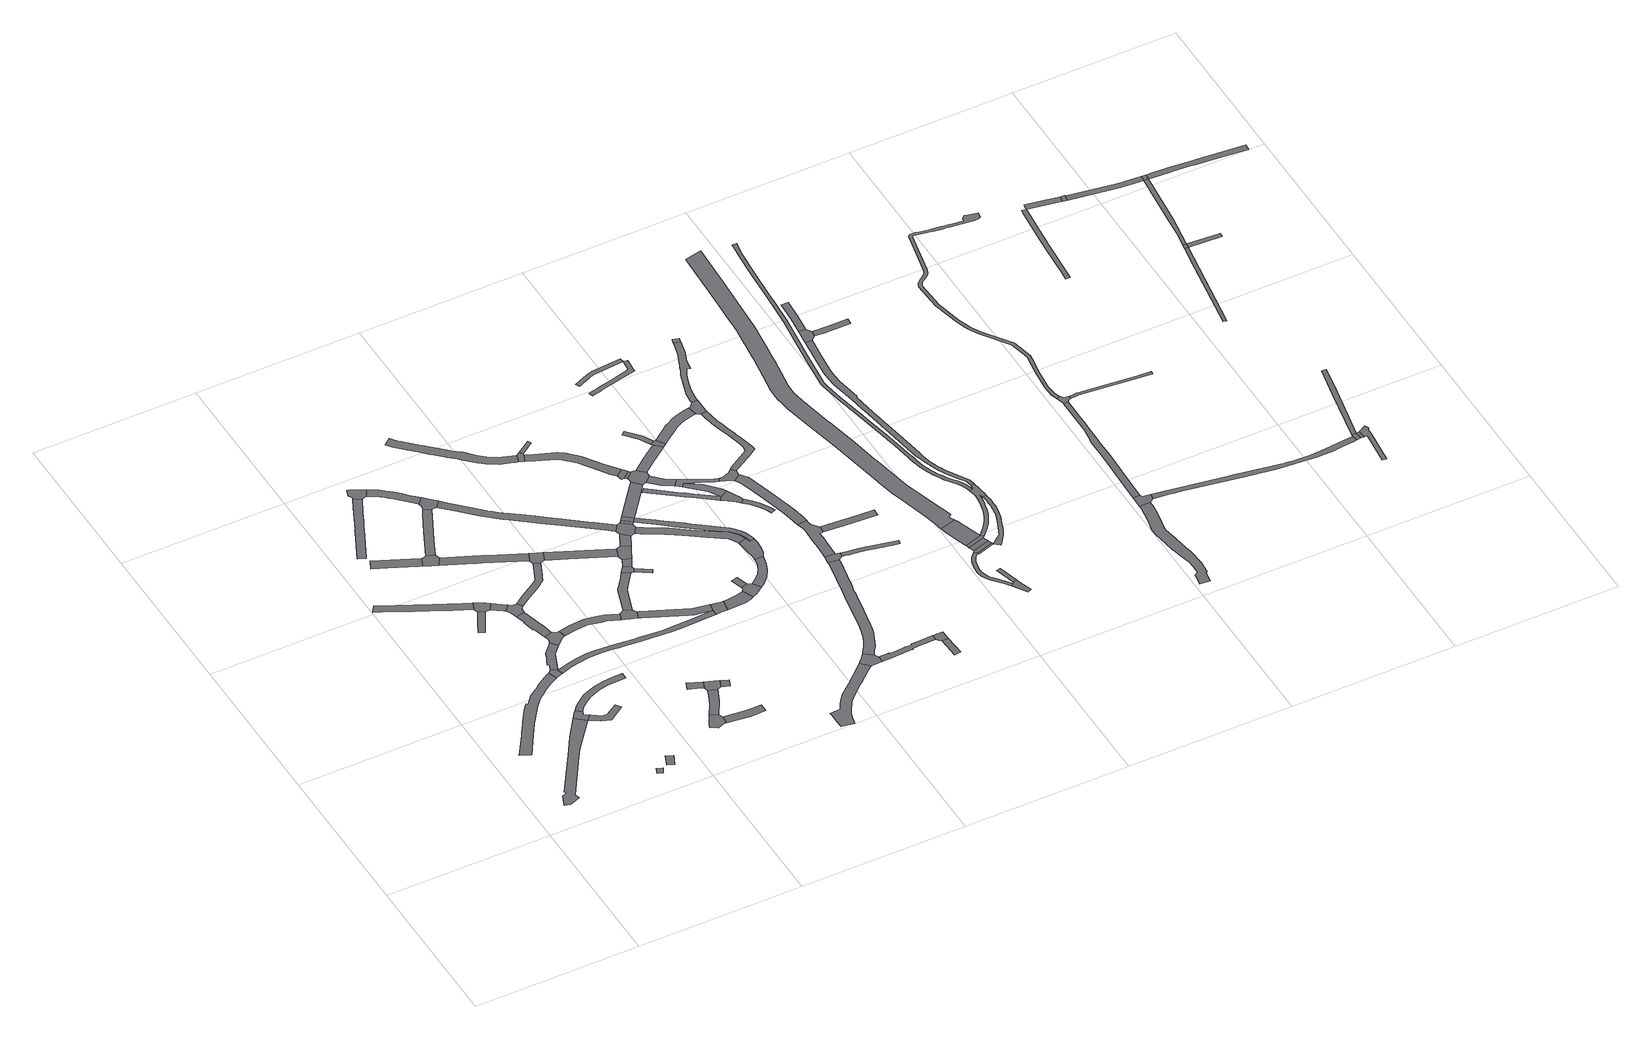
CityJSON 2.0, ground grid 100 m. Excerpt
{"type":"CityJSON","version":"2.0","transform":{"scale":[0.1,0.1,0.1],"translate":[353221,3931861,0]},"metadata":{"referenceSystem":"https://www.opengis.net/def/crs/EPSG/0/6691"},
"CityObjects":{
"road1":{"type":"Road","attributes":{"RoadStructureAttribute.sectionType":"1"},"geometry":[{"type":"MultiSurface","lod":"1","boundaries":[[[0,1,2,3,4,5,6,7,8,9,10,11,12,13,14]]]}]},
"road2":{"type":"Road","attributes":{"RoadStructureAttribute.sectionType":"1"},"geometry":[{"type":"MultiSurface","lod":"1","boundaries":[[[15,16,17,18,19,20,21,22,23,24,25,26,27,28,29,30,31,32,33,34,35,36,37,38,39,40,41,42,43]]]}]},
"road3":{"type":"Road","geometry":[{"type":"MultiSurface","lod":"1","boundaries":[[[44,45,46,47,48]]]}]},
"road4":{"type":"Road","geometry":[{"type":"MultiSurface","lod":"1","boundaries":[[[49,50,51,52,0,14,53]]]}]},
"road5":{"type":"Road","attributes":{"RoadStructureAttribute.sectionType":"1"},"geometry":[{"type":"MultiSurface","lod":"1","boundaries":[[[54,55,56,57,58,59,60,61,62,63,64,65,66,67,68]]]}]},
"road6":{"type":"Road","attributes":{"RoadStructureAttribute.sectionType":"1"},"geometry":[{"type":"MultiSurface","lod":"1","boundaries":[[[69,70,71,72]]]}]},
"road7":{"type":"Road","attributes":{"RoadStructureAttribute.sectionType":"1"},"geometry":[{"type":"MultiSurface","lod":"1","boundaries":[[[14,73,74,75,76,77,78,79,53]]]}]},
"road8":{"type":"Road","geometry":[{"type":"MultiSurface","lod":"1","boundaries":[[[80,81,82,83,84,85,15,43]]]}]},
"road9":{"type":"Road","attributes":{"RoadStructureAttribute.sectionType":"1"},"geometry":[{"type":"MultiSurface","lod":"1","boundaries":[[[86,87,88,89,90,91]]]}]},
"road10":{"type":"Road","attributes":{"RoadStructureAttribute.sectionType":"1"},"geometry":[{"type":"MultiSurface","lod":"1","boundaries":[[[92,93,94,95,96,97]]]}]},
"road11":{"type":"Road","attributes":{"RoadStructureAttribute.sectionType":"1"},"geometry":[{"type":"MultiSurface","lod":"1","boundaries":[[[98,99,100,101,102,103,104,105,106,107,108,109,110,111,112,113,51,50]]]}]},
"road12":{"type":"Road","attributes":{"RoadStructureAttribute.sectionType":"1"},"geometry":[{"type":"MultiSurface","lod":"1","boundaries":[[[114,115,116,117,118,119,120,121,122,123,124,125,126,127]]]}]},
"road13":{"type":"Road","attributes":{"RoadStructureAttribute.sectionType":"1"},"geometry":[{"type":"MultiSurface","lod":"1","boundaries":[[[128,129,130,131,132,133,134,84,83,135,136,137,138,139]]]}]},
"road14":{"type":"Road","geometry":[{"type":"MultiSurface","lod":"1","boundaries":[[[59,91,90,140,141,142,143,60]]]}]},
"road15":{"type":"Road","geometry":[{"type":"MultiSurface","lod":"1","boundaries":[[[95,144,145,146,147,148,149,96]]]}]},
"road16":{"type":"Road","attributes":{"RoadStructureAttribute.sectionType":"1"},"geometry":[{"type":"MultiSurface","lod":"1","boundaries":[[[150,151,141,140,152,153]]]}]},
"road17":{"type":"Road","attributes":{"RoadStructureAttribute.sectionType":"1"},"geometry":[{"type":"MultiSurface","lod":"1","boundaries":[[[154,155,156,157,158,159,160,161,162,163,164,165]]]}]},
"road18":{"type":"Road","geometry":[{"type":"MultiSurface","lod":"1","boundaries":[[[138,166,167,168,169,165,164,170,139]]]}]},
"road19":{"type":"Road","geometry":[{"type":"MultiSurface","lod":"1","boundaries":[[[171,157,156,172,173,174,175,176,177,150,153]]]}]},
"road20":{"type":"Road","geometry":[{"type":"MultiSurface","lod":"1","boundaries":[[[178,179,180,181,120,119,182,183]]]}]},
"road21":{"type":"Road","attributes":{"RoadStructureAttribute.sectionType":"1"},"geometry":[{"type":"MultiSurface","lod":"1","boundaries":[[[184,185,186,187,148,147,188,189,190,191]]]}]},
"road22":{"type":"Road","geometry":[{"type":"MultiSurface","lod":"1","boundaries":[[[192,193,194,195,196,197,198,199,200]]]}]},
"road23":{"type":"Road","attributes":{"RoadStructureAttribute.sectionType":"1"},"geometry":[{"type":"MultiSurface","lod":"1","boundaries":[[[201,202,146,145,203,204,205,206,207]]]}]},
"road24":{"type":"Road","attributes":{"RoadStructureAttribute.sectionType":"1"},"geometry":[{"type":"MultiSurface","lod":"1","boundaries":[[[182,208,209,210,211,212,213,214,215,216,217,218,219,220,221,222,223,224,225,183]]]}]},
"road25":{"type":"Road","attributes":{"RoadStructureAttribute.sectionType":"1"},"geometry":[{"type":"MultiSurface","lod":"1","boundaries":[[[226,227,228,229,175,174,230,231,232,233,234,235,236,237,238]]]}]},
"road26":{"type":"Road","attributes":{"RoadStructureAttribute.sectionType":"1"},"geometry":[{"type":"MultiSurface","lod":"1","boundaries":[[[239,240,241,242,243,168,167,244,245,246,247,248,249,250,251]]]}]},
"road27":{"type":"Road","attributes":{"RoadStructureAttribute.sectionType":"1"},"geometry":[{"type":"MultiSurface","lod":"1","boundaries":[[[252,253,254,255,197,196,256,257,258]]]}]},
"road28":{"type":"Road","attributes":{"RoadStructureAttribute.sectionType":"1"},"geometry":[{"type":"MultiSurface","lod":"1","boundaries":[[[259,260,261,262,263,264]]]}]},
"road29":{"type":"Road","geometry":[{"type":"MultiSurface","lod":"1","boundaries":[[[190,265,266,267,217,216,268,191]]]}]},
"road30":{"type":"Road","attributes":{"RoadStructureAttribute.sectionType":"1"},"geometry":[{"type":"MultiSurface","lod":"1","boundaries":[[[269,270,271,272,195,194]]]}]},
"road31":{"type":"Road","attributes":{"RoadStructureAttribute.sectionType":"1"},"geometry":[{"type":"MultiSurface","lod":"1","boundaries":[[[273,274,275,276,277,278,279,280,281,282,283,284,285,286,287,82,81,288,289,290,291,292,293,294,295,296,297,298,299,300,301,302]]]}]},
"road32":{"type":"Road","geometry":[{"type":"MultiSurface","lod":"1","boundaries":[[[252,258,303,304,259,264]]]}]},
"road33":{"type":"Road","geometry":[{"type":"MultiSurface","lod":"1","boundaries":[[[206,238,237,305,306,307,308,207]]]}]},
"road34":{"type":"Road","attributes":{"RoadStructureAttribute.sectionType":"1"},"geometry":[{"type":"MultiSurface","lod":"1","boundaries":[[[303,309,310,304]]]}]},
"road35":{"type":"Road","geometry":[{"type":"MultiSurface","lod":"1","boundaries":[[[250,311,312,313,314,315,316,251]]]}]},
"road36":{"type":"Road","attributes":{"RoadStructureAttribute.sectionType":"1"},"geometry":[{"type":"MultiSurface","lod":"1","boundaries":[[[317,318,319,320,321,322,323,316,315]]]}]},
"road37":{"type":"Road","attributes":{"RoadStructureAttribute.sectionType":"1"},"geometry":[{"type":"MultiSurface","lod":"1","boundaries":[[[306,324,325,326,307]]]}]},
"road38":{"type":"Road","attributes":{"RoadStructureAttribute.sectionType":"1"},"geometry":[{"type":"MultiSurface","lod":"1","boundaries":[[[327,328,329,330,331,332,333,334,335,336,337,338,339,340,341,266,265,342,343,344,345,346,347,348,349,350,351,352,353,354,355]]]}]},
"road39":{"type":"Road","attributes":{"RoadStructureAttribute.sectionType":"1"},"geometry":[{"type":"MultiSurface","lod":"1","boundaries":[[[313,356,357,358,273,359,360,361,362,314]]]}]},
"road40":{"type":"Road","geometry":[{"type":"MultiSurface","lod":"1","boundaries":[[[363,320,319,364,365,366]]]}]},
"road41":{"type":"Road","attributes":{"RoadStructureAttribute.sectionType":"1"},"geometry":[{"type":"MultiSurface","lod":"1","boundaries":[[[367,368,369,370,371,372,373,374,375,376,377,378,379,380,381,382,383,384,385,386,387,388,389,390,391,392,393,394,395,396,397,398,399,400,401,402,403,404,405,406,407,408,409,410,411,412,413,414]]]}]},
"road42":{"type":"Road","attributes":{"RoadStructureAttribute.sectionType":"1"},"geometry":[{"type":"MultiSurface","lod":"1","boundaries":[[[415,363,366,416,417]]]}]},
"road43":{"type":"Road","geometry":[{"type":"MultiSurface","lod":"1","boundaries":[[[364,418,419,365]]]}]},
"road44":{"type":"Road","geometry":[{"type":"MultiSurface","lod":"1","boundaries":[[[420,421,422,423,326,325,424,417,416]]]}]},
"road45":{"type":"Road","geometry":[{"type":"MultiSurface","lod":"1","boundaries":[[[425,426,427,428,359,273,302]]]}]},
"road46":{"type":"Road","attributes":{"RoadStructureAttribute.sectionType":"1"},"geometry":[{"type":"MultiSurface","lod":"1","boundaries":[[[429,423,422,430]]]}]},
"road47":{"type":"Road","attributes":{"RoadStructureAttribute.sectionType":"1"},"geometry":[{"type":"MultiSurface","lod":"1","boundaries":[[[431,432,433,434,435,436,437,438,439,440,441,442,443,444,445,446,447,448,449,450,451,452,453,454,455,456,457,458,459]]]}]},
"road48":{"type":"Road","geometry":[{"type":"MultiSurface","lod":"1","boundaries":[[[460,461,462,327,355,429,430,463]]]}]},
"road49":{"type":"Road","geometry":[{"type":"MultiSurface","lod":"1","boundaries":[[[464,465,466,390,389,467,468]]]}]},
"road50":{"type":"Road","attributes":{"RoadStructureAttribute.sectionType":"1"},"geometry":[{"type":"MultiSurface","lod":"1","boundaries":[[[469,470,471,472,473,474,475,427,426]]]}]},
"road51":{"type":"Road","attributes":{"RoadStructureAttribute.sectionType":"7"},"geometry":[{"type":"MultiSurface","lod":"1","boundaries":[[[462,461,476,477]]]}]},
"road52":{"type":"Road","geometry":[{"type":"MultiSurface","lod":"1","boundaries":[[[478,477,476,479]]]}]},
"road53":{"type":"Road","attributes":{"RoadStructureAttribute.sectionType":"1"},"geometry":[{"type":"MultiSurface","lod":"1","boundaries":[[[465,480,481,466]]]}]},
"road54":{"type":"Road","geometry":[{"type":"MultiSurface","lod":"1","boundaries":[[[482,483,484,485]]]}]},
"road55":{"type":"Road","geometry":[{"type":"MultiSurface","lod":"1","boundaries":[[[486,485,484,487,472,471,488,489]]]}]},
"road56":{"type":"Road","attributes":{"RoadStructureAttribute.sectionType":"1"},"geometry":[{"type":"MultiSurface","lod":"1","boundaries":[[[490,491,492,493,494,495,496,497,498,499,500,501,502,464,468]]]}]},
"road57":{"type":"Road","attributes":{"RoadStructureAttribute.sectionType":"7"},"geometry":[{"type":"MultiSurface","lod":"1","boundaries":[[[503,504,505,506,478,479,507,508,509,510,511]]]}]},
"road58":{"type":"Road","geometry":[{"type":"MultiSurface","lod":"1","boundaries":[[[512,513,514,515,516,441,440,517,518]]]}]},
"road59":{"type":"Road","attributes":{"RoadStructureAttribute.sectionType":"1"},"geometry":[{"type":"MultiSurface","lod":"1","boundaries":[[[519,520,521,522,523,524,525,526,527,528,460,463,529,530,531,532,533,534,535,536,537]]]}]},
"road60":{"type":"Road","attributes":{"RoadStructureAttribute.sectionType":"1"},"geometry":[{"type":"MultiSurface","lod":"1","boundaries":[[[538,539,540,541,542,543,544,545,546,547,548,549,550,479,476,551,552,553,554,555,556,557,558,559,560,561]]]}]},
"road61":{"type":"Road","attributes":{"RoadStructureAttribute.sectionType":"1"},"geometry":[{"type":"MultiSurface","lod":"1","boundaries":[[[562,563,564,565,566,567,568,569,570,571,572,573,486,489]]]}]},
"road62":{"type":"Road","attributes":{"RoadStructureAttribute.sectionType":"1"},"geometry":[{"type":"MultiSurface","lod":"1","boundaries":[[[574,497,496,575,576,577]]]}]},
"road63":{"type":"Road","geometry":[{"type":"MultiSurface","lod":"1","boundaries":[[[576,578,579,577]]]}]},
"road64":{"type":"Road","geometry":[{"type":"MultiSurface","lod":"1","boundaries":[[[510,580,581,582,583,584,579,578,585,511]]]}]},
"road65":{"type":"Road","geometry":[{"type":"MultiSurface","lod":"1","boundaries":[[[537,536,586,587,588,568,567,589,590,591,592,561,560,593]]]}]},
"road66":{"type":"Road","attributes":{"RoadStructureAttribute.sectionType":"1"},"geometry":[{"type":"MultiSurface","lod":"1","boundaries":[[[594,595,596,597,598,599,600,601,602,603,604,605,606,607,608,609,610,611,612,512,518]]]}]},
"road67":{"type":"Road","attributes":{"RoadStructureAttribute.sectionType":"1"},"geometry":[{"type":"MultiSurface","lod":"1","boundaries":[[[613,614,581,580,615,616]]]}]},
"road68":{"type":"Road","geometry":[{"type":"MultiSurface","lod":"1","boundaries":[[[617,618,619,620,621,622,623,624,625,626]]]}]},
"road69":{"type":"Road","attributes":{"RoadStructureAttribute.sectionType":"1"},"geometry":[{"type":"MultiSurface","lod":"1","boundaries":[[[627,628,629,630,631,632,633,634,635,636,637,638,639,640,641,642,643,514,513,644,645,646,647,648,649,650,651,652,653,654,655,656,657,658,659,660,661,662,663,664,665,666,667,668,669,670]]]}]},
"road70":{"type":"Road","attributes":{"RoadStructureAttribute.sectionType":"1"},"geometry":[{"type":"MultiSurface","lod":"1","boundaries":[[[671,672,673,674,675,676,677,584,583]]]}]},
"road71":{"type":"Road","attributes":{"RoadStructureAttribute.sectionType":"1"},"geometry":[{"type":"MultiSurface","lod":"1","boundaries":[[[678,679,680,681,626,682,683,684,685,686]]]}]},
"road72":{"type":"Road","attributes":{"RoadStructureAttribute.sectionType":"1"},"geometry":[{"type":"MultiSurface","lod":"1","boundaries":[[[687,688,689,690,613,616,691,692,678,686,693,694,695,696,697,698]]]}]},
"road73":{"type":"Road","attributes":{"RoadStructureAttribute.sectionType":"1"},"geometry":[{"type":"MultiSurface","lod":"1","boundaries":[[[699,700,701,702,703,704]]]}]},
"road74":{"type":"Road","geometry":[{"type":"MultiSurface","lod":"1","boundaries":[[[626,625,705,706,707,708,709,682]]]}]},
"road75":{"type":"Road","attributes":{"RoadStructureAttribute.sectionType":"1"},"geometry":[{"type":"MultiSurface","lod":"1","boundaries":[[[710,711,712,713]]]}]},
"road76":{"type":"Road","geometry":[{"type":"MultiSurface","lod":"1","boundaries":[[[714,715,716,717,602,601,718,710,713,719]]]}]},
"road77":{"type":"Road","geometry":[{"type":"MultiSurface","lod":"1","boundaries":[[[703,673,672,720,721,704]]]}]},
"road78":{"type":"Road","geometry":[{"type":"MultiSurface","lod":"1","boundaries":[[[669,722,723,724,725,726,727,670]]]}]},
"road79":{"type":"Road","attributes":{"RoadStructureAttribute.sectionType":"1"},"geometry":[{"type":"MultiSurface","lod":"1","boundaries":[[[707,728,729,730,731,732,733,734,735,736,737,708]]]}]},
"road80":{"type":"Road","geometry":[{"type":"MultiSurface","lod":"1","boundaries":[[[738,739,740,741,742,743,744,745,746,747,748,749,726,725,750,751,752,753,754,755,756]]]}]},
"road81":{"type":"Road","geometry":[{"type":"MultiSurface","lod":"1","boundaries":[[[697,757,758,759,760,761,762,763,764,765,766,698]]]}]},
"road82":{"type":"Road","attributes":{"RoadStructureAttribute.sectionType":"1"},"geometry":[{"type":"MultiSurface","lod":"1","boundaries":[[[740,767,768,769,770,771,772,773,774,775,776,777,778,779,759,758,780,781,782,783,784,785,786,787,788,741]]]}]},
"road83":{"type":"Road","attributes":{"RoadStructureAttribute.sectionType":"1"},"geometry":[{"type":"MultiSurface","lod":"1","boundaries":[[[789,790,791,792,793,794,795,796,797,798,799,800,801,802,803,804,805,806,807,721,720]]]}]},
"road84":{"type":"Road","attributes":{"RoadStructureAttribute.sectionType":"1"},"geometry":[{"type":"MultiSurface","lod":"1","boundaries":[[[808,809,810,811,812,813,814,815,808,816,817,818,819,820,821,822,823,824,825,826,827,828,829,830,831]]]}]},
"road85":{"type":"Road","attributes":{"RoadStructureAttribute.sectionType":"1"},"geometry":[{"type":"MultiSurface","lod":"1","boundaries":[[[832,833,834,835,836,837,838,839,840,841,842,843,844,845,846,847,848,849,850,851,723,722]]]}]},
"road86":{"type":"Road","attributes":{"RoadStructureAttribute.sectionType":"1"},"geometry":[{"type":"MultiSurface","lod":"1","boundaries":[[[852,853,854,855,856,857,858,859,860,861,862,863,864,865,762,761,866,867,868,869,870,871,872,873,874,875,876,877,878,879]]]}]},
"road87":{"type":"Road","attributes":{"RoadStructureAttribute.sectionType":"1"},"geometry":[{"type":"MultiSurface","lod":"1","boundaries":[[[755,880,881,882,883,884,756]]]}]},
"road88":{"type":"Road","geometry":[{"type":"MultiSurface","lod":"1","boundaries":[[[885,886,887,888,799,798,852,879]]]}]},
"road89":{"type":"Road","attributes":{"RoadStructureAttribute.sectionType":"1"},"geometry":[{"type":"MultiSurface","lod":"1","boundaries":[[[889,890,891,892,893,894,895,896,897,898,899,900,901,902,903,887,886,904,905,906,907,908,909,910,911,912,913,914,915,916,917,918,919,920,921]]]}]},
"road90":{"type":"Road","attributes":{"RoadStructureAttribute.sectionType":"1"},"geometry":[{"type":"MultiSurface","lod":"1","boundaries":[[[922,923,924,925,926,927,928,929,930,931,932,933,934,935,936,937,938,939,940,941,942,943,944,945,946,947,948,949,950,951,952,953,954,955,956,957,958,959,960,961,962,963,964,965,966,967,968,969,970]]]}]},
"road91":{"type":"Road","geometry":[{"type":"MultiSurface","lod":"1","boundaries":[[[945,971,972,973,974,975,976,946]]]}]},
"road92":{"type":"Road","geometry":[{"type":"MultiSurface","lod":"1","boundaries":[[[976,975,977,978]]]}]},
"road93":{"type":"Road","geometry":[{"type":"MultiSurface","lod":"1","boundaries":[[[970,979,980,981,982,922]]]}]},
"road94":{"type":"Road","attributes":{"RoadStructureAttribute.sectionType":"7"},"geometry":[{"type":"MultiSurface","lod":"1","boundaries":[[[983,984,985,986,987,988,989,990,991,992,993,994,995]]]}]},
"road95":{"type":"Road","geometry":[{"type":"MultiSurface","lod":"1","boundaries":[[[921,920,996,997,998]]]}]},
"road96":{"type":"Road","attributes":{"RoadStructureAttribute.sectionType":"1"},"geometry":[{"type":"MultiSurface","lod":"1","boundaries":[[[999,1000,981,980,1001]]]}]},
"road97":{"type":"Road","attributes":{"RoadStructureAttribute.sectionType":"1"},"geometry":[{"type":"MultiSurface","lod":"1","boundaries":[[[1002,1003,1004,979,970]]]}]},
"road98":{"type":"Road","geometry":[{"type":"MultiSurface","lod":"1","boundaries":[[[1005,989,988,1006,999,1001]]]}]},
"road99":{"type":"Road","attributes":{"RoadStructureAttribute.sectionType":"1"},"geometry":[{"type":"MultiSurface","lod":"1","boundaries":[[[1007,1008,1009,1010,1011,1012,1013,1014,1015,1016,1017,1018,1019,1020,1021,1022,1023,1024,1003,1025,1026,1027,1028,1029,1030,1031,1032,1033,1034,1035,1036,1037,1038,1039,1040,1041,1042,1043]]]}]},
"road100":{"type":"Road","geometry":[{"type":"MultiSurface","lod":"1","boundaries":[[[1044,1045,1046,1047,1048,1049,1050,1051,1052,1053,1054,1055,1056,1057,1058,1059,1060,1061,989,1005,1062,1063,1064,1065,1066,1067,1068,1069,1070,1071,1072,1073,1007,1043]]]}]},
"road101":{"type":"Road","attributes":{"RoadStructureAttribute.sectionType":"1"},"geometry":[{"type":"MultiSurface","lod":"1","boundaries":[[[994,1074,1075,1076,1077,1078,1079,1080,1081,1082,1083,1084,1085,1086,1087,1088,1089,1090,1091,1092,1093,1094,1095,1096,1097,1098,1099,1100,1101,1102,1103,1104,1105,1106,1107,1108,1109,1110,1111,1112,1113,1114,1115,1116,1117,1118,1119,1120,1121,1122,1123,1124,1125,1126,1127,1128,1129,1130,1131,995]]]}]},
"road102":{"type":"Road","attributes":{"RoadStructureAttribute.sectionType":"1"},"geometry":[{"type":"MultiSurface","lod":"1","boundaries":[[[1132,1133,1134,1135,1136,1137,1138,1139,1140,1141,1142,1143,1144,1145,1146,1147,1148,1149,1150,1151,1152,1153,1154,1047,1046,1155,1156,1157,1158,1159,1160,1161,1162,1163,1164,1165,1166,1167,1168,1169,1170,1171,1172,1173,1174,1175,1176,1177,1178,1179,1180,1181,1182,1183,1184]]]}]},
"road103":{"type":"Road","attributes":{"RoadStructureAttribute.sectionType":"1"},"geometry":[{"type":"MultiSurface","lod":"1","boundaries":[[[1185,1186,1187,1188,1189,1190,1191,1192,1193,1194,1195,1196,1197,1198,1199,1200,1201,1202,1203,1204,1205,1206,1207,1208,1209,1210,1211,1212,1213,1214,1215,1216,1217,1218,1219,1220,1049,1048,1221,1222,1223,1224,1225,1226,1227,1228,1229,1230,1231,1232,1233,1234,1235,1236,1237,1238,1239,1240,1241,1242,1243,1244,1245,1246,1247,1248,1249,1250,1251,1252,1253,1254]]]}]},
"road104":{"type":"Road","geometry":[{"type":"MultiSurface","lod":"1","boundaries":[[[1255,1256,1257,1258,1184,1183,1259]]]}]},
"road105":{"type":"Road","attributes":{"RoadStructureAttribute.sectionType":"1"},"geometry":[{"type":"MultiSurface","lod":"1","boundaries":[[[1260,1261,1257,1256,1262,1263]]]}]},
"road106":{"type":"Road","attributes":{"RoadStructureAttribute.sectionType":"1"},"geometry":[{"type":"MultiSurface","lod":"1","boundaries":[[[1264,1265,1266,1267,1268,1269,1270,1255,1259]]]}]},
"road107":{"type":"Road","attributes":{"RoadStructureAttribute.sectionType":"1"},"geometry":[{"type":"MultiSurface","lod":"1","boundaries":[[[1271,1272,1273,1274,1275,1276,1277,1278,1279,1280,1281,1282,1283,1284,1285,1286,1287,1288,1289,1290,1291,1292,1293,1294,1295,1296,1297,1298,1299,1300,1301]]]}]},
"road108":{"type":"Road","geometry":[{"type":"MultiSurface","lod":"1","boundaries":[[[1286,1285,1302,1303,1304,1305,1306,1307]]]}]},
"road109":{"type":"Road","attributes":{"RoadStructureAttribute.sectionType":"1"},"geometry":[{"type":"MultiSurface","lod":"1","boundaries":[[[1306,1308,1309,1310,1311,1312,1313,1314,1315,1316,1317,1318,1319,1320,1321,1322,1323,1324,1325,1326,1327,1328,1329,1307]]]}]},
"road110":{"type":"Road","geometry":[{"type":"MultiSurface","lod":"1","boundaries":[[[1330,1318,1317,1331,1332,1333,1334,1335,1336,1337,1338,1339,1340]]]}]},
"road111":{"type":"Road","attributes":{"RoadStructureAttribute.sectionType":"1"},"geometry":[{"type":"MultiSurface","lod":"1","boundaries":[[[1341,1342,1343,1344,1345,1346,1347,1348,1349,1350,1351,1352,1353,1354,1355,1356,1357,1358,1359,1360,1361,1362,1363,1364,1365,1366,1367,1368,1369,1370,1371,1372,1373,1374,1375,1376,1377,1378,1379,1380,1381,1382,1383,1340,1339,1384,1385,1386,1387,1388,1389,1390,1391,1392,1393,1394,1395,1396,1397,1398,1399,1400,1401,1402,1403,1404,1405,1406,1407,1408,1409,1410,1411,1412,1413,1414,1415,1416,1417,1418,1419,1420,1421,1422]]]}]},
"road112":{"type":"Road","attributes":{"RoadStructureAttribute.sectionType":"1"},"geometry":[{"type":"MultiSurface","lod":"1","boundaries":[[[1423,1424,1425,1426,1427,1428,1429,1430,1431,1333,1332]]]}]},
"road113":{"type":"Road","attributes":{"RoadStructureAttribute.sectionType":"1"},"geometry":[{"type":"MultiSurface","lod":"1","boundaries":[[[1302,1432,1433,1434,1435,1436,1437,1438,1439,1440,1441,1442,1443,1444,1445,1446,1447,1448,1449,1450,1451,1452,1453,1454,1455,1456,1457,1458,1459,1460,1303]]]}]},
"road114":{"type":"Road","geometry":[{"type":"MultiSurface","lod":"1","boundaries":[[[1461,1448,1447,1462,1463]]]}]},
"road115":{"type":"Road","attributes":{"RoadStructureAttribute.sectionType":"1"},"geometry":[{"type":"MultiSurface","lod":"1","boundaries":[[[1464,1465,1466,1467,1468,1469,1470,1471,1472,1473,1474,1475,1476,1477,1478,1479,1480,1467,1481,1482,1483]]]}]},
"road116":{"type":"Road","geometry":[{"type":"MultiSurface","lod":"1","boundaries":[[[1484,1463,1462,1485]]]}]},
"road117":{"type":"Road","attributes":{"RoadStructureAttribute.sectionType":"1"},"geometry":[{"type":"MultiSurface","lod":"1","boundaries":[[[1486,1484,1485,1487,1488,1489,1490,1491,1492]]]}]},
"road118":{"type":"Road","attributes":{"RoadStructureAttribute.sectionType":"1"},"geometry":[{"type":"MultiSurface","lod":"1","boundaries":[[[1493,1494,1495,1496,1461,1463]]]}]},
"road119":{"type":"Road","geometry":[{"type":"MultiSurface","lod":"1","boundaries":[[[1482,1497,1498,1499,1483]]]}]},
"road120":{"type":"Road","attributes":{"RoadStructureAttribute.sectionType":"1"},"geometry":[{"type":"MultiSurface","lod":"1","boundaries":[[[1500,1501,1502,1503,1504,1505]]]}]},
"road121":{"type":"Road","geometry":[{"type":"MultiSurface","lod":"1","boundaries":[[[1506,1507,1500,1505]]]}]},
"road122":{"type":"Road","attributes":{"RoadStructureAttribute.sectionType":"1"},"geometry":[{"type":"MultiSurface","lod":"1","boundaries":[[[1508,1509,1510,1511,1512,1513,1498,1497]]]}]},
"road123":{"type":"Road","attributes":{"RoadStructureAttribute.sectionType":"1"},"geometry":[{"type":"MultiSurface","lod":"1","boundaries":[[[1505,1514,1515,1506]]]}]},
"road124":{"type":"Road","geometry":[{"type":"MultiSurface","lod":"1","boundaries":[[[1511,1516,1517,1512]]]}]},
"road125":{"type":"Road","attributes":{"RoadStructureAttribute.sectionType":"1"},"geometry":[{"type":"MultiSurface","lod":"1","boundaries":[[[1518,1519,1520,1507,1506,1521,1522,1516,1523,1524,1525,1526,1527,1528,1529,1530,1531,1532,1533,1534,1535,1536,1537,1538,1517,1516,1511]]]}]}
},
"vertices":[
[553,760,0],[467,636,0],[391,515,0],[233,267,0],[241,262,0],[234,252,0],[212,246,0],[182,176,0],[215,165,0],[282,188,0],[274,219,0],[436,477,0],[468,526,0],[524,595,0],[616,708,0],
[608,1136,0],[602,1134,0],[546,1103,0],[509,1075,0],[505,1072,0],[463,1043,0],[438,1023,0],[393,973,0],[385,980,0],[372,964,0],[349,936,0],[320,892,0],[300,861,0],[292,849,0],[255,791,0],[244,772,0],[160,640,0],[218,610,0],[301,744,0],[350,822,0],[421,922,0],[424,926,0],[465,971,0],[481,987,0],[502,1005,0],[542,1034,0],[582,1060,0],[617,1078,0],[630,1084,0],
[756,197,0],[742,160,0],[770,149,0],[773,148,0],[793,183,0],
[616,762,0],[624,781,0],[592,809,0],[582,798,0],[642,743,0],
[103,1969,0],[209,1915,0],[281,1879,0],[365,1837,0],[394,1823,0],[496,1775,0],[515,1822,0],[415,1869,0],[394,1879,0],[329,1910,0],[321,1914,0],[229,1960,0],[141,2004,0],[35,2058,0],[7,2015,0],
[889,241,0],[847,259,0],[820,195,0],[861,178,0],
[677,668,0],[729,649,0],[826,714,0],[803,746,0],[729,700,0],[699,702,0],[647,739,0],
[653,1094,0],[674,1100,0],[662,1135,0],[665,1140,0],[629,1155,0],[623,1149,0],
[485,1713,0],[459,1663,0],[429,1604,0],[464,1586,0],[541,1728,0],[505,1747,0],
[163,2324,0],[247,2286,0],[399,2217,0],[416,2210,0],[443,2263,0],[189,2379,0],
[642,806,0],[675,834,0],[712,861,0],[753,879,0],[792,891,0],[847,902,0],[902,906,0],[955,906,0],[955,946,0],[901,946,0],[842,942,0],[782,930,0],[739,916,0],[692,896,0],[650,865,0],[614,834,0],
[278,2611,0],[288,2633,0],[310,2677,0],[321,2700,0],[337,2734,0],[385,2833,0],[340,2855,0],[312,2797,0],[275,2720,0],[235,2636,0],[233,2633,0],[225,2617,0],[134,2427,0],[180,2406,0],
[713,1330,0],[670,1282,0],[657,1250,0],[656,1247,0],[648,1231,0],[635,1200,0],[644,1191,0],[704,1232,0],[713,1254,0],[749,1296,0],[762,1307,0],[728,1345,0],
[569,1733,0],[598,1774,0],[573,1791,0],[519,1820,0],
[461,2189,0],[498,2173,0],[527,2225,0],[518,2254,0],[472,2273,0],[451,2266,0],
[673,1719,0],[664,1727,0],[635,1688,0],[642,1682,0],
[760,1490,0],[759,1492,0],[723,1623,0],[671,1611,0],[687,1553,0],[684,1552,0],[682,1551,0],[687,1531,0],[701,1481,0],[706,1482,0],[728,1402,0],[776,1415,0],
[800,1342,0],[826,1355,0],[816,1403,0],[802,1400,0],[736,1373,0],
[658,1657,0],[726,1660,0],[737,1668,0],[743,1672,0],[719,1704,0],[710,1705,0],[690,1705,0],
[356,2929,0],[346,2932,0],[333,2891,0],[344,2864,0],[415,2842,0],[439,2886,0],
[609,2559,0],[590,2518,0],[580,2499,0],[556,2449,0],[569,2361,0],[598,2421,0],[675,2581,0],[630,2602,0],
[1207,320,0],[1249,337,0],[1262,336,0],[1268,386,0],[1256,409,0],[1211,434,0],[1190,395,0],[1171,359,0],[1164,345,0],
[763,2119,0],[738,2130,0],[677,2092,0],[685,2089,0],[712,2077,0],[941,1972,0],[967,2026,0],
[441,2826,0],[462,2813,0],[481,2798,0],[501,2783,0],[520,2767,0],[538,2752,0],[557,2732,0],[607,2684,0],[636,2655,0],[671,2691,0],[647,2714,0],[621,2739,0],[594,2770,0],[560,2802,0],[524,2833,0],[498,2852,0],[484,2861,0],[474,2867,0],
[898,1825,0],[863,1799,0],[832,1780,0],[780,1749,0],[802,1715,0],[869,1755,0],[886,1765,0],[920,1792,0],[930,1800,0],[945,1832,0],[946,1835,0],[988,1929,0],[951,1944,0],
[1094,1401,0],[1049,1411,0],[976,1426,0],[919,1421,0],[882,1418,0],[889,1368,0],[944,1373,0],[954,1374,0],[973,1376,0],[1050,1359,0],[1080,1353,0],[1153,1325,0],[1171,1371,0],
[1295,608,0],[1273,551,0],[1251,505,0],[1249,502,0],[1258,413,0],[1311,508,0],[1347,591,0],
[1307,682,0],[1269,697,0],[1223,716,0],[1203,671,0],[1250,651,0],[1288,635,0],
[705,2586,0],[741,2621,0],[709,2654,0],[640,2624,0],
[1404,318,0],[1496,321,0],[1494,371,0],[1411,369,0],
[1623,1154,0],[1478,1148,0],[1396,1146,0],[1311,1146,0],[1250,1148,0],[1179,1155,0],[1138,1158,0],[1063,1166,0],[1050,1167,0],[1002,1172,0],[926,1178,0],[925,1178,0],[864,1177,0],[791,1170,0],[731,1154,0],[744,1124,0],[797,1135,0],[854,1142,0],[863,1143,0],[899,1144,0],[952,1143,0],[1000,1139,0],[1049,1134,0],[1050,1134,0],[1144,1125,0],[1175,1123,0],[1238,1118,0],[1345,1112,0],[1406,1112,0],[1624,1119,0],
[1372,602,0],[1390,648,0],
[994,1931,0],[1015,1939,0],[1039,1994,0],[978,2022,0],
[1420,582,0],[1439,629,0],
[1195,1309,0],[1203,1306,0],[1240,1293,0],[1258,1340,0],[1245,1367,0],[1198,1384,0],
[1296,1518,0],[1334,1569,0],[1376,1626,0],[1335,1656,0],[1310,1620,0],[1281,1582,0],[1252,1543,0],
[1133,1885,0],[1379,1774,0],[1399,1831,0],
[1492,2000,0],[1394,2073,0],[1366,2095,0],[1235,2196,0],[1211,2214,0],[1140,2269,0],[1075,2319,0],[998,2376,0],[977,2392,0],[954,2411,0],[934,2430,0],[905,2459,0],[856,2506,0],[834,2528,0],[764,2598,0],[783,2509,0],[800,2492,0],[881,2413,0],[922,2374,0],[946,2354,0],[977,2330,0],[984,2325,0],[1045,2277,0],[1099,2236,0],[1137,2207,0],[1206,2155,0],[1418,1992,0],[1447,1970,0],[1464,1957,0],
[1256,1287,0],[1489,1184,0],[1520,1172,0],[1632,1203,0],[1533,1220,0],[1274,1334,0],[1271,1335,0],
[1363,1695,0],[1394,1628,0],[1408,1651,0],[1404,1665,0],
[700,3150,0],[712,3136,0],[726,3120,0],[733,3111,0],[809,3040,0],[833,3017,0],[839,3010,0],[875,2971,0],[893,2956,0],[927,2925,0],[928,2923,0],[930,2921,0],[947,2905,0],[989,2866,0],[1006,2851,0],[1071,2789,0],[1089,2773,0],[1103,2761,0],[1112,2754,0],[1167,2723,0],[1240,2699,0],[1251,2695,0],[1265,2690,0],[1282,2740,0],[1211,2765,0],[1190,2773,0],[1188,2774,0],[1174,2783,0],[1173,2782,0],[1144,2799,0],[1119,2820,0],[1105,2831,0],[1098,2838,0],[1084,2855,0],[1039,2903,0],[1009,2925,0],[1000,2932,0],[972,2959,0],[939,2990,0],[915,3013,0],[872,3054,0],[857,3067,0],[856,3068,0],[826,3096,0],[785,3136,0],[772,3149,0],[748,3179,0],[742,3186,0],
[1365,1697,0],[1435,1725,0],[1389,1745,0],
[1481,1573,0],[1493,1596,0],
[1463,1780,0],[1470,1794,0],[1480,1814,0],[1427,1841,0],[1383,1762,0],
[1659,1121,0],[1696,1122,0],[1705,1190,0],[1687,1193,0],
[1472,1928,0],[1517,1884,0],
[1871,23,0],[1879,51,0],[1888,78,0],[1895,94,0],[1933,157,0],[1954,181,0],[2046,265,0],[2049,267,0],[2131,337,0],[2163,362,0],[2115,409,0],[2106,400,0],[2103,397,0],[2070,366,0],[2018,321,0],[2004,308,0],[1961,271,0],[1923,238,0],[1888,198,0],[1870,170,0],[1851,137,0],[1848,137,0],[1833,137,0],[1789,135,0],[1789,124,0],[1791,97,0],[1791,58,0],[1792,15,0],[1867,0,0],
[1573,1937,0],[1570,1959,0],[1516,2003,0],[1546,1892,0],
[1318,2728,0],[1320,2735,0],[1306,2756,0],[1283,2684,0],[1296,2678,0],
[1812,1127,0],[1845,1136,0],[1865,1145,0],[1835,1210,0],[1790,1200,0],[1752,1196,0],[1744,1195,0],
[1582,1976,0],[1528,2018,0],
[1548,2044,0],[1603,2003,0],
[1398,2792,0],[1387,2809,0],
[1863,1322,0],[1825,1312,0],[1844,1242,0],[1883,1252,0],
[1910,1240,0],[1847,1232,0],[1893,1158,0],[1943,1193,0],
[1349,2655,0],[1457,2612,0],[1481,2594,0],[1544,2532,0],[1615,2425,0],[1654,2368,0],[1680,2342,0],[1724,2377,0],[1658,2460,0],[1584,2567,0],[1518,2634,0],[1485,2660,0],[1370,2704,0],
[1720,2261,0],[1684,2217,0],[1663,2190,0],[1568,2069,0],[1621,2026,0],[1714,2144,0],[1738,2175,0],[1766,2210,0],[1722,2264,0],
[2232,404,0],[2218,431,0],[2168,469,0],[2143,436,0],[2120,414,0],[2178,362,0],[2233,364,0],
[2035,1614,0],[2024,1630,0],[1992,1663,0],[1885,1732,0],[1821,1777,0],[1726,1843,0],[1692,1863,0],[1679,1870,0],[1607,1912,0],[1597,1918,0],[1571,1875,0],[1618,1848,0],[1685,1809,0],[1700,1800,0],[1795,1734,0],[1873,1680,0],[1972,1613,0],[2001,1561,0],[2053,1575,0],
[2088,1557,0],[2081,1584,0],[2075,1606,0],[2065,1623,0],[2058,1639,0],[2045,1656,0],[2033,1669,0],[2014,1687,0],[1892,1781,0],[1846,1817,0],[1822,1836,0],[1728,1908,0],[1696,1932,0],[1600,1962,0],[1702,1883,0],[1763,1836,0],[1828,1787,0],[1908,1725,0],[2001,1659,0],[2027,1634,0],[2038,1619,0],[2058,1576,0],[2063,1545,0],[2089,1548,0],
[1963,1208,0],[1992,1237,0],[2004,1249,0],[2032,1293,0],[2052,1345,0],[2066,1401,0],[2014,1404,0],[2012,1369,0],[1993,1324,0],[1975,1294,0],[1948,1269,0],[1947,1269,0],
[1734,2363,0],[1688,2304,0],[1702,2307,0],[1749,2345,0],
[1720,2295,0],[1759,2333,0],
[1791,2220,0],[1833,2259,0],[1833,2271,0],[1834,2289,0],[1790,2330,0],[1722,2271,0],
[2008,1479,0],[2010,1471,0],[2016,1429,0],[2078,1427,0],[2089,1467,0],[2092,1494,0],[2093,1515,0],[2062,1545,0],
[2291,365,0],[2312,365,0],[2419,370,0],[2424,370,0],[2423,376,0],[2462,378,0],[2478,378,0],[2567,381,0],[2570,415,0],[2477,412,0],[2465,412,0],[2445,411,0],[2434,411,0],[2434,405,0],[2396,405,0],[2341,401,0],[2316,400,0],[2295,399,0],[2296,405,0],
[1945,2164,0],[1890,2201,0],[1853,2161,0],[1915,2121,0],
[1972,2020,0],[1939,2045,0],[1903,2072,0],[1757,2184,0],[1736,2162,0],[1881,2052,0],[1921,2021,0],[1957,1995,0],[2076,1905,0],[2094,1929,0],
[2348,1185,0],[2340,1136,0],[2336,1106,0],[2321,1026,0],[2316,996,0],[2301,915,0],[2285,830,0],[2266,718,0],[2263,697,0],[2260,682,0],[2248,633,0],[2241,605,0],[2238,596,0],[2232,582,0],[2217,545,0],[2199,512,0],[2175,478,0],[2234,456,0],[2253,483,0],[2272,522,0],[2281,547,0],[2296,581,0],[2301,596,0],[2307,618,0],[2318,666,0],[2318,667,0],[2327,716,0],[2327,717,0],[2345,812,0],[2355,866,0],[2355,869,0],[2358,886,0],[2364,915,0],[2364,918,0],[2370,951,0],[2371,955,0],[2380,996,0],[2380,1001,0],[2389,1048,0],[2389,1050,0],[2402,1114,0],[2411,1165,0],[2414,1185,0],[2349,1194,0],
[1887,2330,0],[2008,2422,0],[1965,2465,0],[1963,2462,0],[1867,2390,0],[1851,2377,0],[1808,2345,0],
[1948,2095,0],[1993,2053,0],[2052,1997,0],[2071,1965,0],[2140,1954,0],[2128,1978,0],[2051,2060,0],[2013,2085,0],[1966,2115,0],
[2128,2070,0],[2101,2082,0],[2033,2118,0],[1981,2145,0],[1936,2106,0],[1938,2105,0],[1968,2121,0],[2019,2095,0],[2051,2078,0],[2119,2049,0],[2143,2039,0],[2152,2062,0],
[1950,2555,0],[1883,2633,0],[1860,2613,0],[1926,2538,0],[1960,2475,0],[1986,2489,0],
[2110,1880,0],[2147,1851,0],[2166,1833,0],[2187,1854,0],[2181,1878,0],
[2592,353,0],[2600,225,0],[2640,228,0],[2632,356,0],
[2630,416,0],[2605,415,0],[2594,415,0],[2581,415,0],[2581,366,0],[2630,382,0],
[2032,2440,0],[1995,2488,0],
[2439,1202,0],[2444,1230,0],[2431,1233,0],[2417,1235,0],[2355,1242,0],[2355,1241,0],
[2175,1824,0],[2201,1799,0],[2230,1761,0],[2253,1726,0],[2272,1684,0],[2299,1697,0],[2279,1741,0],[2255,1778,0],[2223,1819,0],[2196,1846,0],
[2413,1504,0],[2409,1530,0],[2408,1541,0],[2350,1534,0],[2362,1497,0],[2364,1474,0],[2362,1444,0],[2361,1415,0],[2360,1384,0],[2360,1330,0],[2360,1299,0],[2357,1270,0],[2418,1276,0],[2421,1321,0],[2421,1356,0],[2421,1358,0],[2421,1420,0],[2443,1419,0],[2446,1464,0],
[2204,2015,0],[2218,2006,0],[2262,2038,0],[2259,2043,0],[2262,2068,0],[2238,2095,0],[2215,2073,0],[2212,2072,0],[2197,2067,0],[2178,2060,0],
[2405,1570,0],[2403,1585,0],[2401,1593,0],[2394,1632,0],[2387,1667,0],[2384,1680,0],[2376,1709,0],[2376,1710,0],[2367,1743,0],[2353,1800,0],[2328,1886,0],[2310,1945,0],[2297,1990,0],[2238,1969,0],[2268,1873,0],[2289,1800,0],[2290,1797,0],[2321,1681,0],[2329,1650,0],[2339,1599,0],[2344,1571,0],[2349,1536,0],
[2047,2451,0],[2111,2499,0],[2133,2515,0],[2142,2521,0],[2157,2530,0],[2181,2541,0],[2208,2553,0],[2234,2561,0],[2259,2567,0],[2287,2572,0],[2275,2631,0],[2247,2626,0],[2217,2619,0],[2184,2608,0],[2157,2596,0],[2128,2581,0],[2101,2566,0],[2075,2548,0],[2011,2500,0],
[2141,3123,0],[2138,3149,0],[1954,3134,0],[1944,3133,0],[1919,3123,0],[1831,3087,0],[1841,3062,0],[1950,3107,0],[2134,3054,0],[2000,3022,0],[1956,3011,0],[1906,2999,0],[1896,2997,0],[1864,2989,0],[1861,2988,0],[1866,2962,0],[1927,2976,0],[1939,2979,0],[1971,2987,0],[2010,2996,0],[2058,3006,0],[2160,3030,0],[2161,3039,0],[2168,3120,0],
[2468,1197,0],[2479,1195,0],[2528,1188,0],[2576,1180,0],[2621,1171,0],[2678,1158,0],[2702,1153,0],[2717,1149,0],[2718,1149,0],[2763,1141,0],[2769,1167,0],[2728,1176,0],[2711,1180,0],[2682,1186,0],[2669,1189,0],[2629,1196,0],[2584,1206,0],[2537,1216,0],[2473,1225,0],[2459,1228,0],
[2311,2556,0],[2317,2520,0],[2319,2506,0],[2320,2505,0],[2326,2463,0],[2338,2418,0],[2354,2360,0],[2356,2352,0],[2380,2258,0],[2384,2243,0],[2387,2216,0],[2380,2186,0],[2361,2173,0],[2252,2108,0],[2278,2079,0],[2329,2109,0],[2389,2146,0],[2424,2168,0],[2434,2175,0],[2430,2206,0],[2419,2251,0],[2411,2283,0],[2398,2332,0],[2398,2333,0],[2384,2388,0],[2371,2438,0],[2362,2473,0],[2347,2561,0],
[2607,1406,0],[2766,1398,0],[2768,1443,0],[2610,1451,0],[2608,1451,0],
[2346,2569,0],[2346,2661,0],[2309,2661,0],[2290,2634,0],
[2444,3102,0],[2429,3037,0],[2394,2953,0],[2388,2938,0],[2376,2908,0],[2373,2902,0],[2368,2890,0],[2354,2858,0],[2350,2844,0],[2343,2823,0],[2340,2813,0],[2320,2747,0],[2318,2740,0],[2317,2728,0],[2309,2677,0],[2345,2675,0],[2351,2738,0],[2359,2765,0],[2370,2803,0],[2380,2834,0],[2384,2846,0],[2395,2872,0],[2398,2878,0],[2403,2890,0],[2409,2902,0],[2414,2910,0],[2434,2903,0],[2438,2924,0],[2445,2964,0],[2447,2976,0],[2467,3025,0],[2488,3114,0],[2449,3124,0],
[3078,892,0],[3050,862,0],[3046,857,0],[3043,851,0],[3040,846,0],[3037,840,0],[3034,834,0],[3032,828,0],[3030,822,0],[3028,816,0],[3027,809,0],[3026,803,0],[3025,797,0],[3019,755,0],[3019,742,0],[3019,734,0],[3022,717,0],[3026,704,0],[3033,688,0],[3043,669,0],[3051,657,0],[3052,656,0],[3103,595,0],[3129,559,0],[3147,572,0],[3120,608,0],[3117,611,0],[3069,669,0],[3062,680,0],[3053,698,0],[3047,711,0],[3044,722,0],[3041,736,0],[3041,740,0],[3041,753,0],[3047,794,0],[3048,800,0],[3049,805,0],[3050,810,0],[3051,816,0],[3053,821,0],[3055,826,0],[3057,831,0],[3059,836,0],[3062,840,0],[3065,845,0],[3068,852,0],[3084,867,0],[3094,877,0],
[3148,532,0],[3186,473,0],[3210,486,0],[3182,568,0],[3176,589,0],[3152,583,0],
[3143,712,0],[3119,706,0],
[3198,911,0],[3190,935,0],[3086,901,0],[3082,896,0],
[3019,1106,0],[3027,1081,0],[3029,1074,0],[3044,1028,0],[3066,962,0],[3067,959,0],[3172,993,0],[3163,1019,0],[3148,1065,0],[3124,1138,0],[3121,1147,0],[3110,1168,0],[3013,1138,0],
[2488,3116,0],[2495,3140,0],[2456,3151,0],
[3075,935,0],[3079,921,0],[3179,969,0],
[3097,866,0],[3202,900,0],[3199,909,0],
[3188,978,0],[3072,944,0],
[3331,1256,0],[3333,1235,0],[3335,1220,0],[3335,1205,0],[3335,1190,0],[3335,1175,0],[3334,1160,0],[3332,1145,0],[3330,1130,0],[3328,1115,0],[3325,1101,0],[3321,1086,0],[3317,1073,0],[3298,1029,0],[3289,1004,0],[3279,978,0],[3265,951,0],[3262,946,0],[3238,874,0],[3270,920,0],[3282,936,0],[3299,969,0],[3313,1006,0],[3319,1021,0],[3338,1065,0],[3342,1080,0],[3346,1096,0],[3349,1111,0],[3352,1127,0],[3354,1142,0],[3356,1158,0],[3357,1174,0],[3357,1190,0],[3357,1205,0],[3357,1221,0],[3355,1237,0],[3353,1258,0],
[3353,1265,0],[3346,1323,0],[3339,1368,0],[3318,1365,0],[3314,1337,0],[3293,1332,0],[3297,1311,0],[3299,1289,0],[3300,1281,0],[3300,1267,0],[3298,1245,0],[3295,1224,0],[3290,1203,0],[3280,1157,0],[3263,1115,0],[3244,1081,0],[3233,1062,0],[3218,1043,0],[3190,980,0],[3235,1029,0],[3249,1047,0],[3252,1050,0],[3283,1105,0],[3287,1115,0],[3301,1151,0],[3312,1198,0],[3317,1220,0],[3320,1243,0],[3322,1267,0],[3322,1281,0],
[3095,1199,0],[3113,1214,0],[3102,1252,0],[3094,1280,0],[3042,1443,0],[3014,1541,0],[2968,1772,0],[2962,1799,0],[2925,1993,0],[2921,2009,0],[2887,2168,0],[2882,2189,0],[2840,2392,0],[2834,2437,0],[2831,2467,0],[2830,2508,0],[2831,2536,0],[2860,2738,0],[2867,2787,0],[2870,2812,0],[2876,2861,0],[2883,2924,0],[2895,3039,0],[2898,3076,0],[2901,3149,0],[2913,3384,0],[2926,3697,0],[2824,3676,0],[2824,3660,0],[2812,3389,0],[2807,3277,0],[2799,3132,0],[2797,3081,0],[2795,3048,0],[2783,2939,0],[2783,2935,0],[2771,2832,0],[2767,2800,0],[2749,2669,0],[2731,2545,0],[2729,2508,0],[2730,2484,0],[2730,2461,0],[2734,2426,0],[2740,2375,0],[2779,2187,0],[2784,2167,0],[2786,2155,0],[2823,1988,0],[2869,1752,0],[2893,1632,0],[2895,1620,0],[2916,1517,0],[2945,1414,0],[2953,1383,0],[2962,1351,0],[2987,1263,0],[3002,1194,0],
[3047,2528,0],[3047,2479,0],[3051,2420,0],[3079,2273,0],[3094,2179,0],[3102,2132,0],[3103,2125,0],[3170,1715,0],[3185,1669,0],[3190,1645,0],[3197,1622,0],[3205,1599,0],[3213,1576,0],[3223,1554,0],[3233,1532,0],[3245,1511,0],[3257,1490,0],[3270,1471,0],[3291,1437,0],[3306,1411,0],[3311,1401,0],[3313,1394,0],[3315,1385,0],[3337,1388,0],[3335,1398,0],[3332,1408,0],[3326,1421,0],[3310,1449,0],[3289,1483,0],[3276,1502,0],[3264,1522,0],[3253,1542,0],[3243,1563,0],[3234,1585,0],[3225,1606,0],[3218,1628,0],[3212,1651,0],[3206,1674,0],[3202,1696,0],[3199,1719,0],[3186,1803,0],[3132,2130,0],[3132,2132,0],[3109,2273,0],[3108,2277,0],[3118,2280,0],[3111,2316,0],[3091,2427,0],[3088,2480,0],[3088,2526,0],[3103,2664,0],[3117,2786,0],[3076,2791,0],
[3100,3659,0],[3092,3588,0],[3091,3579,0],[3077,3404,0],[3065,3214,0],[3057,3079,0],[3052,2989,0],[3014,2681,0],[3002,2560,0],[2992,2462,0],[2994,2433,0],[3015,2314,0],[3050,2140,0],[3064,2069,0],[3091,1936,0],[3102,1873,0],[3103,1871,0],[3127,1729,0],[3130,1705,0],[3134,1678,0],[3140,1651,0],[3146,1626,0],[3146,1624,0],[3154,1598,0],[3164,1572,0],[3175,1546,0],[3175,1545,0],[3186,1522,0],[3200,1497,0],[3214,1474,0],[3230,1451,0],[3246,1429,0],[3259,1411,0],[3270,1393,0],[3279,1373,0],[3287,1353,0],[3308,1360,0],[3300,1382,0],[3289,1403,0],[3277,1423,0],[3266,1439,0],[3264,1442,0],[3248,1464,0],[3233,1486,0],[3219,1508,0],[3206,1532,0],[3195,1556,0],[3184,1580,0],[3175,1605,0],[3167,1630,0],[3161,1656,0],[3156,1682,0],[3152,1708,0],[3149,1723,0],[3147,1731,0],[3111,1940,0],[3077,2104,0],[3071,2136,0],[3034,2317,0],[3014,2435,0],[3012,2462,0],[3016,2494,0],[3034,2679,0],[3072,2987,0],[3081,3146,0],[3085,3213,0],[3097,3403,0],[3111,3579,0],[3112,3586,0],[3125,3656,0],
[3146,2849,0],[3127,2881,0],[3086,2885,0],[3080,2831,0],[3141,2811,0],
[3103,3114,0],[3097,2993,0],[3138,2989,0],[3145,3112,0],
[3174,2809,0],[3204,2807,0],[3363,2805,0],[3364,2845,0],[3249,2846,0],[3224,2847,0],[3179,2848,0],
[4099,156,0],[4109,155,0],[4110,162,0],[4111,170,0],[4115,224,0],[4116,237,0],[4107,341,0],[4095,411,0],[4086,475,0],[4072,557,0],[4072,582,0],[4088,655,0],[4098,717,0],[4104,760,0],[4102,787,0],[4037,788,0],[4037,763,0],[4023,665,0],[4005,587,0],[4007,550,0],[4021,463,0],[4030,398,0],[4031,395,0],[4043,334,0],[4063,268,0],[4063,210,0],[4063,177,0],[4041,167,0],[4036,135,0],[4028,91,0],[4087,84,0],
[4128,806,0],[4134,843,0],[4102,848,0],[4089,850,0],[4079,862,0],[4039,863,0],
[4086,1087,0],[4089,1199,0],[4090,1239,0],[4090,1246,0],[4091,1342,0],[4091,1389,0],[4092,1458,0],[4093,1518,0],[4093,1558,0],[4094,1698,0],[4067,1698,0],[4066,1522,0],[4065,1474,0],[4065,1458,0],[4061,1430,0],[4054,1378,0],[4053,1374,0],[4053,1369,0],[4051,1358,0],[4051,1335,0],[4050,1239,0],[4045,1083,0],
[4067,1705,0],[4104,1714,0],[4119,1716,0],[4117,1735,0],[4105,1737,0],[4094,1740,0],[4092,1741,0],[4089,1743,0],[4083,1749,0],[4074,1759,0],[4054,1754,0],
[4385,3250,0],[4344,3259,0],[4312,3265,0],[4309,3269,0],[4290,3253,0],[4286,3233,0],[4297,3231,0],[4286,3232,0],[4208,3243,0],[4204,3243,0],[4175,3247,0],[4158,3250,0],[4104,3257,0],[4099,3258,0],[4025,3271,0],[4012,3274,0],[3998,3276,0],[3988,3276,0],[3979,3275,0],[3973,3272,0],[3967,3268,0],[3965,3264,0],[3910,2997,0],[3905,2983,0],[3902,2971,0],[3896,2963,0],[3881,2951,0],[3860,2936,0],[3850,2928,0],[3835,2913,0],[3822,2887,0],[3831,2709,0],[3869,2544,0],[3890,2483,0],[3898,2460,0],[3931,2402,0],[4042,2241,0],[4070,2120,0],[4069,2110,0],[4067,2094,0],[4049,1974,0],[4038,1856,0],[4042,1788,0],[4071,1766,0],[4062,1792,0],[4058,1856,0],[4069,1972,0],[4087,2091,0],[4089,2109,0],[4090,2121,0],[4061,2249,0],[3948,2412,0],[3916,2469,0],[3909,2490,0],[3888,2550,0],[3851,2712,0],[3843,2883,0],[3852,2901,0],[3863,2913,0],[3872,2920,0],[3894,2935,0],[3911,2950,0],[3920,2962,0],[3925,2978,0],[3929,2992,0],[3984,3255,0],[3985,3255,0],[3990,3256,0],[3997,3256,0],[4008,3255,0],[4020,3252,0],[4096,3238,0],[4102,3237,0],[4161,3229,0],[4174,3227,0],[4202,3224,0],[4233,3219,0],[4295,3211,0],[4329,3206,0],[4354,3206,0],[4372,3213,0],[4377,3213,0],
[4166,1719,0],[4170,1720,0],[4600,1678,0],[4602,1698,0],[4520,1706,0],[4253,1732,0],[4172,1739,0],[4170,1740,0],[4150,1738,0],
[4228,794,0],[4245,792,0],[4290,787,0],[4297,786,0],[4643,725,0],[4784,703,0],[4822,697,0],[4861,693,0],[4968,683,0],[5038,676,0],[5059,677,0],[5167,677,0],[5219,682,0],[5225,683,0],[5298,691,0],[5315,693,0],[5310,731,0],[5217,721,0],[5134,713,0],[5044,705,0],[4937,712,0],[4896,717,0],[4893,717,0],[4866,719,0],[4820,727,0],[4596,766,0],[4564,772,0],[4252,823,0],[4218,829,0],
[5313,747,0],[5343,696,0],[5340,742,0],
[4752,3167,0],[4652,3186,0],[4633,3189,0],[4626,3153,0],[4599,3155,0],[4596,3131,0],[4574,2899,0],[4570,2849,0],[4567,2813,0],[4555,2633,0],[4550,2566,0],[4575,2563,0],[4597,2846,0],[4598,2860,0],[4600,2876,0],[4605,2928,0],[4624,3133,0],[4660,3146,0],[4825,3115,0],[4832,3153,0],
[5359,744,0],[5362,697,0],
[5406,771,0],[5381,698,0],[5360,489,0],[5387,485,0],[5407,695,0],[5411,739,0],[5419,748,0],
[5404,1079,0],[5439,1263,0],[5412,1267,0],[5376,1079,0],
[4853,3110,0],[4859,3146,0],[4859,3152,0],
[5227,2473,0],[5201,2312,0],[5132,1864,0],[5151,1860,0],[5219,2295,0],[5247,2472,0],
[5251,2499,0],[5231,2502,0],
[5097,3071,0],[5156,3062,0],[5264,3054,0],[5291,3052,0],[5294,3088,0],[5159,3098,0],
[5451,2460,0],[5452,2488,0],
[5318,3051,0],[5325,3086,0],
[5289,3028,0],[5261,2750,0],[5245,2593,0],[5284,2712,0],[5317,3037,0],[5332,3050,0],[5452,3043,0],[5486,3041,0],[5488,3041,0],[5553,3035,0],[5603,3030,0],[5690,3022,0],[5701,3021,0],[5744,3017,0],[5904,3000,0],[5908,3038,0],[5669,3060,0],[5665,3061,0],[5600,3066,0],[5449,3078,0],[5355,3084,0]
]}
